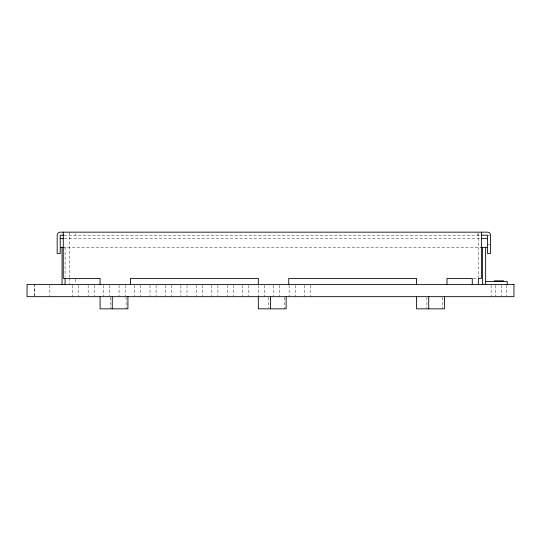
<?xml version="1.0" encoding="UTF-8"?>
<svg xmlns="http://www.w3.org/2000/svg" width="541" height="541" viewBox="0 0 541 541"><rect width="100%" height="100%" fill="white"/><g stroke="black" fill="none" stroke-linecap="round" stroke-linejoin="round"><path stroke-width="0.41" stroke-dasharray="2.71 2.03" d="M64.109 235.2L480.543 235.2M487.475 235.2L489.761 235.2M64.44 238.642L479.874 238.642M487.475 244.329L489.761 244.329M62.81 247.372L481.76 247.372M473.274 278.412L477.5 278.412M506.342 285.31L506.342 296.671M501.778 285.31L501.778 296.671M495.691 285.31L495.691 296.671M491.127 285.31L491.127 296.671M478.345 233.347L478.345 277.58M477.433 233.678L477.433 235.2M442.572 297.482L442.572 308.032M426.917 297.482L426.917 308.032M310.669 285.31L310.669 296.671M304.583 285.31L304.583 296.671M295.21 285.31L295.21 296.671M289.124 285.31L289.124 296.671M284.329 297.482L284.329 308.843M279.751 285.31L279.751 296.671M273.665 285.31L273.665 296.671M268.674 297.482L268.674 308.032M264.292 285.31L264.292 296.671M258.206 285.31L258.206 296.671M248.833 285.31L248.833 296.671M242.747 285.31L242.747 296.671M233.374 285.31L233.374 296.671M227.288 285.31L227.288 296.671M217.915 285.31L217.915 296.671M211.829 285.31L211.829 296.671M202.456 285.31L202.456 296.671M196.369 285.31L196.369 296.671M186.997 285.31L186.997 296.671M180.91 285.31L180.91 296.671M171.538 285.31L171.538 296.671M165.451 285.31L165.451 296.671M156.079 285.31L156.079 296.671M149.992 285.31L149.992 296.671M140.619 285.31L140.619 296.671M134.533 285.31L134.533 296.671M126.087 297.482L126.087 308.843M125.16 285.31L125.16 296.671M119.074 285.31L119.074 296.671M110.432 297.482L110.432 308.032M109.701 285.31L109.701 296.671M103.615 285.31L103.615 296.671M94.242 285.31L94.242 296.671M88.156 285.31L88.156 295.859M78.783 285.31L78.783 296.671M75.74 233.678L75.74 235.2M75.436 279.17L75.436 282.977M72.697 285.31L72.697 296.671M69.349 232.157L69.349 276.978M69.349 277.817L69.349 283.66M65.089 247.372L65.089 276.904M49.84 285.31L49.873 296.671M34.692 296.671L34.692 285.31L34.658 296.671"/><path stroke-width="0.81" d="M63.595 235.2L60.22 235.2L60.22 253.459L57.177 253.459L57.177 235.2A3.043 3.043 0 0 1 60.22 232.157L487.475 232.157A3.043 3.043 0 0 1 490.518 235.2L490.518 253.459L487.475 253.459L487.475 235.2L481.389 235.2M60.22 238.642L63.595 238.642M481.564 238.642L487.475 238.642M60.22 247.372L63.595 247.372M480.915 247.372L487.475 247.372M494.089 280.847L503.543 280.847M485.649 281.455L507.228 281.455L507.228 284.498M485.649 247.372L485.649 284.498M482.606 247.372L482.606 284.498M481.389 232.157L481.389 278.412L478.345 278.412L478.345 284.498M472.259 284.498L472.259 278.412L447.001 278.412L447.001 284.498M444.398 296.671L444.398 308.843L416.57 308.843L416.57 296.671M428.743 296.671L428.743 308.843M416.57 284.498L416.57 278.412L288.759 278.412L288.759 284.498M286.155 296.671L286.155 308.843L258.327 308.843L258.327 296.671M270.5 296.671L270.5 308.843M258.327 284.498L258.327 278.412L130.516 278.412L130.516 284.498M127.913 296.671L127.913 308.843L100.085 308.843L100.085 296.671M112.258 296.671L112.258 308.843M100.085 284.498L100.085 278.412L63.263 278.412L63.263 232.157M65.089 278.595L65.089 284.498M62.046 247.372L62.046 284.498M513.95 284.498L27.05 284.498L27.05 296.671L513.95 296.671L513.95 284.498"/></g></svg>
